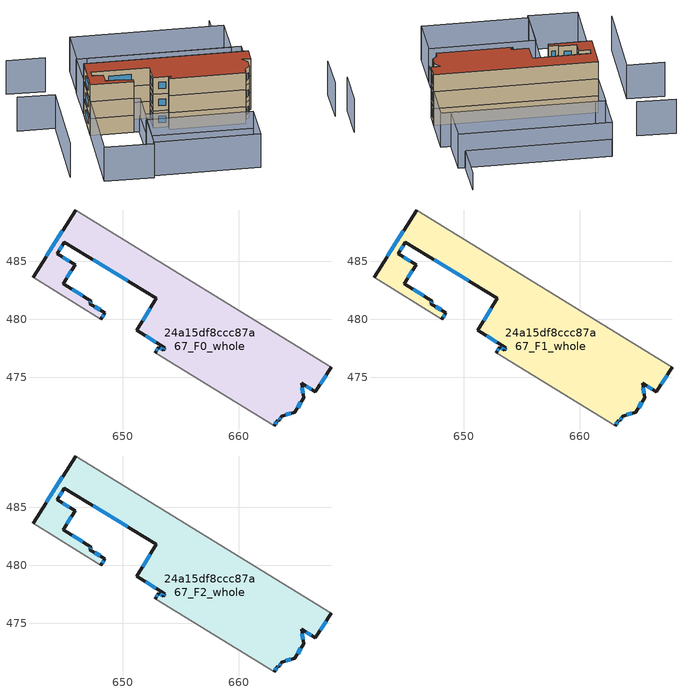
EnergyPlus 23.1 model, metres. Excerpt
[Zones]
24a15df8ccc87a67_F0_whole
 floor ground (EU_floor_Construction): 667.98,475.83 666.64,473.73 665.45,474.46 665.6,473.21 664.85,471.98 663.71,471.62 663.46,471.22 663.36,471.28 663.06,470.78 652.8,477.11 653.1,477.59 653.47,477.34 653.6,477.56 651.2,479.03 652.9,481.8 644.94,486.68 644.31,485.66 645.86,484.72 644.85,483.06 647.28,481.57 647.15,481.35 648.43,480.56 648.09,480.01 642.23,483.63 645.93,489.44 z0
 wall outside (EU_wall_Construction): 663.06,470.78 663.36,471.28 663.46,471.22 663.71,471.62 664.85,471.98 665.6,473.21 665.45,474.46 666.64,473.73 667.98,475.83 / 648.09,480.01 648.43,480.56 647.15,481.35 647.28,481.57 644.85,483.06 645.86,484.72 644.31,485.66 644.94,486.68 652.9,481.8 651.2,479.03 653.6,477.56 653.47,477.34 653.1,477.59 652.8,477.11 / 645.93,489.44 642.23,483.63 z0:3
 wall adiabatic (EU_wall_Construction): 652.8,477.11 663.06,470.78 / 642.23,483.63 648.09,480.01 / 667.98,475.83 645.93,489.44 z0:3
 window (EU_Window_Construction): 665.09,472.36 665.37,472.82 / 664.06,471.73 664.5,471.87 / 663.54,471.34 663.63,471.49 / 663.39,471.26 663.43,471.24 / 663.15,470.93 663.27,471.12 / 653,477.44 652.89,477.26 / 653.36,477.42 653.21,477.52 / 653.56,477.49 653.51,477.41 / 651.95,478.57 652.86,478.02 / 652.37,480.94 651.73,479.89 / 647.42,485.16 650.42,483.32 / 644.51,485.98 644.74,486.36 / 645.38,485.01 644.8,485.37 / 645.16,483.57 645.55,484.2 / 646.52,482.03 645.6,482.59 / 647.19,481.42 647.24,481.5 / 648.03,480.81 647.55,481.1 / 648.2,480.18 648.33,480.39 / 644.78,487.63 643.38,485.44 / 667.05,474.39 667.56,475.18 / 665.82,474.23 666.27,473.96 / 665.56,473.59 665.5,474.07 z0.93:2.07
24a15df8ccc87a67_F1_whole
 floor to 24a15df8ccc87a67_F0_whole (EU_floor_Construction): 667.98,475.83 666.63,473.73 665.45,474.46 665.6,473.21 664.85,471.98 663.71,471.62 663.46,471.22 663.36,471.28 663.06,470.78 652.8,477.11 653.1,477.59 653.47,477.34 653.6,477.56 651.2,479.03 652.9,481.8 644.94,486.68 644.31,485.66 645.86,484.72 644.85,483.06 647.28,481.57 647.15,481.35 648.43,480.56 648.09,480.01 642.23,483.63 645.93,489.44 z3
 wall outside (EU_wall_Construction): 663.06,470.78 663.36,471.28 663.46,471.22 663.71,471.62 664.85,471.98 665.6,473.21 665.45,474.46 666.64,473.73 667.98,475.83 / 648.09,480.01 648.43,480.56 647.15,481.35 647.28,481.57 644.85,483.06 645.86,484.72 644.31,485.66 644.94,486.68 652.9,481.8 651.2,479.03 653.6,477.56 653.47,477.34 653.1,477.59 652.8,477.11 / 645.93,489.44 642.23,483.63 z3:6
 wall adiabatic (EU_wall_Construction): 652.8,477.11 663.06,470.78 / 642.23,483.63 648.09,480.01 / 667.98,475.83 645.93,489.44 z3:6
 window (EU_Window_Construction): 665.09,472.36 665.37,472.82 / 664.06,471.73 664.5,471.87 / 663.54,471.34 663.63,471.49 / 663.39,471.26 663.43,471.24 / 663.15,470.93 663.27,471.12 / 653,477.44 652.89,477.26 / 653.36,477.42 653.21,477.52 / 653.56,477.49 653.51,477.41 / 651.95,478.57 652.86,478.02 / 652.37,480.94 651.73,479.89 / 647.42,485.16 650.42,483.32 / 644.51,485.98 644.74,486.36 / 645.38,485.01 644.8,485.37 / 645.16,483.57 645.55,484.2 / 646.52,482.03 645.6,482.59 / 647.19,481.42 647.24,481.5 / 648.03,480.81 647.55,481.1 / 648.2,480.18 648.33,480.39 / 644.78,487.63 643.38,485.44 / 667.05,474.39 667.56,475.18 / 665.82,474.23 666.27,473.96 / 665.56,473.59 665.5,474.07 z3.93:5.07
24a15df8ccc87a67_F2_whole
 floor to 24a15df8ccc87a67_F1_whole (EU_floor_Construction): 667.98,475.83 666.63,473.73 665.45,474.46 665.6,473.21 664.85,471.98 663.71,471.62 663.46,471.22 663.36,471.28 663.06,470.78 652.8,477.11 653.1,477.59 653.47,477.34 653.6,477.56 651.2,479.03 652.9,481.8 644.94,486.68 644.31,485.66 645.86,484.72 644.85,483.06 647.28,481.57 647.15,481.35 648.43,480.56 648.09,480.01 642.23,483.63 645.93,489.44 z6
 wall outside (EU_wall_Construction): 663.06,470.78 663.36,471.28 663.46,471.22 663.71,471.62 664.85,471.98 665.6,473.21 665.45,474.46 666.64,473.73 667.98,475.83 / 648.09,480.01 648.43,480.56 647.15,481.35 647.28,481.57 644.85,483.06 645.86,484.72 644.31,485.66 644.94,486.68 652.9,481.8 651.2,479.03 653.6,477.56 653.47,477.34 653.1,477.59 652.8,477.11 / 645.93,489.44 642.23,483.63 z6:9
 wall adiabatic (EU_wall_Construction): 652.8,477.11 663.06,470.78 / 642.23,483.63 648.09,480.01 / 667.98,475.83 645.93,489.44 z6:9
 window (EU_Window_Construction): 665.09,472.36 665.37,472.82 / 664.06,471.73 664.5,471.87 / 663.54,471.34 663.63,471.49 / 663.39,471.26 663.43,471.24 / 663.15,470.93 663.27,471.12 / 653,477.44 652.89,477.26 / 653.36,477.42 653.21,477.52 / 653.56,477.49 653.51,477.41 / 651.95,478.57 652.86,478.02 / 652.37,480.94 651.73,479.89 / 647.42,485.16 650.42,483.32 / 644.51,485.98 644.74,486.36 / 645.38,485.01 644.8,485.37 / 645.16,483.57 645.55,484.2 / 646.52,482.03 645.6,482.59 / 647.19,481.42 647.24,481.5 / 648.03,480.81 647.55,481.1 / 648.2,480.18 648.33,480.39 / 644.78,487.63 643.38,485.44 / 667.05,474.39 667.56,475.18 / 665.82,474.23 666.27,473.96 / 665.56,473.59 665.5,474.07 z6.93:8.07
 roof outside (EU_roof_Construction): 666.64,473.73 667.98,475.83 645.93,489.44 642.23,483.63 648.09,480.01 648.43,480.56 647.15,481.35 647.28,481.57 644.85,483.06 645.86,484.72 644.31,485.66 644.94,486.68 652.9,481.8 651.2,479.03 653.6,477.56 653.47,477.34 653.1,477.59 652.8,477.11 663.06,470.78 663.36,471.28 663.46,471.22 663.71,471.62 664.85,471.98 665.6,473.21 665.45,474.46 z9
shading: 675.05,463.44 678.74,469.4 / 634.65,492.16 639.66,488.98 / 639.66,488.98 631.1,475.53 / 646.32,498.97 641.1,502.29 / 645.04,473.64 659.41,464.78 / 659.41,464.78 655.55,458.53 / 655.55,458.53 641.19,467.39 / 641.19,467.39 645.04,473.64 / 634.26,471.12 642.28,483.71 / 642.28,483.71 648.89,479.5 / 648.89,479.5 640.88,466.91 / 640.88,466.91 634.26,471.12 / 667.99,475.83 645.93,489.44 / 645.93,489.44 649.65,495.47 / 649.65,495.47 671.71,481.86 / 671.71,481.86 667.99,475.83 / 653.46,501.44 674.11,488.68 / 674.11,488.68 670.39,482.65 / 670.39,482.65 649.74,495.42 / 649.74,495.42 653.46,501.44 z0:6; 676.95,495.41 673.15,489.27 / 673.15,489.27 653.54,501.39 / 648.82,479.56 663.08,470.77 / 663.08,470.77 659.39,464.79 / 659.39,464.79 645.13,473.59 / 645.13,473.59 648.82,479.56 z0:3
[Building]
EU S2 Campaign: North Axis=0; Terrain=City; Solar Distribution=FullExterior
[Site:Location]
Montreal-Trudeau.Intl.AP: Latitude=45.4667; Longitude=-73.75; Time Zone=-5; Elevation=36
[SizingPeriod:WeatherFileDays]
AnnualSizingPeriod: Begin Month=1; Begin Day of Month=1; End Month=12; End Day of Month=31; Day of Week for Start Day=Monday; Use Weather File Daylight Saving Period=No; Use Weather File Rain and Snow Indicators=No
[MATERIAL]
EU_InternalMass_Material: Roughness=MediumRough; Thickness=0.1; Conductivity=1; Density=1800; Specific Heat=900; Thermal Absorptance=0.9; Solar Absorptance=0.7; Visible Absorptance=0.7
[MATERIAL:NOMASS] Roughness=MediumRough; Thermal Absorptance=0.9; Solar Absorptance=0.7; Visible Absorptance=0.7
Name | Thermal Resistance
EU_wall_NoMass; EU_floor_NoMass | 1.36485
EU_roof_NoMass | 2.55992
[WINDOWMATERIAL:SIMPLEGLAZINGSYSTEM]
EU_Window_SimpleGlazing: UFactor=3.92339; Solar Heat Gain Coefficient=0.8; Visible Transmittance=0.8
[CONSTRUCTION]
EU_wall_Construction: EU_wall_NoMass
EU_roof_Construction: EU_roof_NoMass
EU_floor_Construction: EU_floor_NoMass
EU_Window_Construction: EU_Window_SimpleGlazing
EU_InternalMass_Construction: EU_InternalMass_Material
[ZONE] Type=1; Multiplier=1; Ceiling Height=autocalculate; Floor Area=autocalculate; Part of Total Floor Area=Yes
Name | Volume
24a15df8ccc87a67_F0_whole | 429.998
24a15df8ccc87a67_F1_whole; 24a15df8ccc87a67_F2_whole | 429.997
[INTERNALMASS] Construction=EU_InternalMass_Construction; Surface Area=143.338
Name | Zone or ZoneList
24a15df8ccc87a67_F0_whole_EU_InternalMass | 24a15df8ccc87a67_F0_whole
24a15df8ccc87a67_F1_whole_EU_InternalMass | 24a15df8ccc87a67_F1_whole
24a15df8ccc87a67_F2_whole_EU_InternalMass | 24a15df8ccc87a67_F2_whole
[OTHEREQUIPMENT] Fuel Type=Electricity; Design Level Calculation Method=Watts/Area; Power per Zone Floor Area=1; Fraction Latent=0; Fraction Radiant=0; Fraction Lost=0; Carbon Dioxide Generation Rate=0; EndUse Subcategory=EU_Step8_InternalGains
Name | Zone or ZoneList or Space or SpaceList | Schedule
EU_Step8_InternalGain_24a15df8ccc87a67_F0_whole_f000 | 24a15df8ccc87a67_F0_whole | EU_Step8_GainSchedule_24a15df8ccc87a67_F0_whole_f000
EU_Step8_InternalGain_24a15df8ccc87a67_F1_whole_f000 | 24a15df8ccc87a67_F1_whole | EU_Step8_GainSchedule_24a15df8ccc87a67_F1_whole_f000
EU_Step8_InternalGain_24a15df8ccc87a67_F2_whole_f000 | 24a15df8ccc87a67_F2_whole | EU_Step8_GainSchedule_24a15df8ccc87a67_F2_whole_f000
[ZONEVENTILATION:DESIGNFLOWRATE] Schedule=EU_AlwaysOn; Design Flow Rate Calculation Method=AirChanges/Hour; Air Changes per Hour=0.860309; Ventilation Type=Natural; Fan Pressure Rise=0; Fan Total Efficiency=1; Constant Term Coefficient=1; Temperature Term Coefficient=0; Velocity Term Coefficient=0; Velocity Squared Term Coefficient=0; Minimum Indoor Temperature=-100; Maximum Indoor Temperature=100; Delta Temperature=-100; Minimum Outdoor Temperature=-100; Maximum Outdoor Temperature=100; Maximum Wind Speed=40
Name | Zone or ZoneList or Space or SpaceList
EU_ConstantAir_24a15df8ccc87a67_F0_whole | 24a15df8ccc87a67_F0_whole
EU_ConstantAir_24a15df8ccc87a67_F1_whole | 24a15df8ccc87a67_F1_whole
EU_ConstantAir_24a15df8ccc87a67_F2_whole | 24a15df8ccc87a67_F2_whole
[HVACTEMPLATE:THERMOSTAT] Constant Heating Setpoint=20; Constant Cooling Setpoint=50
EU_HeatOnly_24a15df8ccc87a67_F0_whole; EU_HeatOnly_24a15df8ccc87a67_F1_whole; EU_HeatOnly_24a15df8ccc87a67_F2_whole
[HVACTEMPLATE:ZONE:IDEALLOADSAIRSYSTEM] System Availability Schedule=EU_AlwaysOn; Maximum Heating Supply Air Temperature=50; Minimum Cooling Supply Air Temperature=13; Maximum Heating Supply Air Humidity Ratio=0.0156; Minimum Cooling Supply Air Humidity Ratio=0.0077; Heating Limit=NoLimit; Cooling Limit=NoLimit; Heating Availability Schedule=EU_AlwaysOn; Cooling Availability Schedule=EU_CoolingOff; Dehumidification Control Type=ConstantSensibleHeatRatio; Cooling Sensible Heat Ratio=0.7; Dehumidification Setpoint=60; Humidification Control Type=None; Humidification Setpoint=30; Outdoor Air Method=None; Outdoor Air Flow Rate per Person=0.00944; Outdoor Air Flow Rate per Zone Floor Area=0; Outdoor Air Flow Rate per Zone=0; Demand Controlled Ventilation Type=None; Outdoor Air Economizer Type=NoEconomizer; Heat Recovery Type=None; Sensible Heat Recovery Effectiveness=0.7; Latent Heat Recovery Effectiveness=0.65
Name | Template Thermostat
24a15df8ccc87a67_F0_whole | EU_HeatOnly_24a15df8ccc87a67_F0_whole
24a15df8ccc87a67_F1_whole | EU_HeatOnly_24a15df8ccc87a67_F1_whole
24a15df8ccc87a67_F2_whole | EU_HeatOnly_24a15df8ccc87a67_F2_whole
[SIZING:ZONE] Zone Cooling Design Supply Air Temperature Input Method=SupplyAirTemperature; Zone Cooling Design Supply Air Temperature=13; Zone Heating Design Supply Air Temperature Input Method=SupplyAirTemperature; Zone Heating Design Supply Air Temperature=50; Zone Cooling Design Supply Air Humidity Ratio=0.008; Zone Heating Design Supply Air Humidity Ratio=0.008; Cooling Design Air Flow Method=DesignDay; Cooling Design Air Flow Rate=0; Cooling Minimum Air Flow per Zone Floor Area=0.000762; Cooling Minimum Air Flow=0; Cooling Minimum Air Flow Fraction=0.2; Heating Design Air Flow Method=DesignDay; Heating Design Air Flow Rate=0; Heating Maximum Air Flow per Zone Floor Area=0.002032; Heating Maximum Air Flow=0.141576; Heating Maximum Air Flow Fraction=0.3; Account for Dedicated Outdoor Air System=No; Dedicated Outdoor Air System Control Strategy=NeutralSupplyAir; Dedicated Outdoor Air Low Setpoint Temperature for Design=autosize; Dedicated Outdoor Air High Setpoint Temperature for Design=autosize; Zone Load Sizing Method=Sensible Load Only No Latent Load; Zone Latent Cooling Design Supply Air Humidity Ratio Input Method=HumidityRatioDifference; Zone Cooling Design Supply Air Humidity Ratio Difference=0.005; Zone Latent Heating Design Supply Air Humidity Ratio Input Method=HumidityRatioDifference; Zone Humidification Design Supply Air Humidity Ratio Difference=0.005
24a15df8ccc87a67_F0_whole; 24a15df8ccc87a67_F1_whole; 24a15df8ccc87a67_F2_whole
[SCHEDULE:CONSTANT]
Name | Hourly Value
EU_AlwaysOn | 1
EU_CoolingOff | 0
[SCHEDULE:FILE] Column Number=1; Rows to Skip at Top=0; Number of Hours of Data=8760; Column Separator=Comma; Interpolate to Timestep=No; Minutes per Item=60; Adjust Schedule for Daylight Savings=Yes
Name | File
EU_Step8_GainSchedule_24a15df8ccc87a67_F0_whole_f000 | ../../schedules/24a15df8ccc87a67/24a15df8ccc87a67_F0_whole_f000_gain.csv
EU_Step8_GainSchedule_24a15df8ccc87a67_F1_whole_f000 | ../../schedules/24a15df8ccc87a67/24a15df8ccc87a67_F1_whole_f000_gain.csv
EU_Step8_GainSchedule_24a15df8ccc87a67_F2_whole_f000 | ../../schedules/24a15df8ccc87a67/24a15df8ccc87a67_F2_whole_f000_gain.csv
